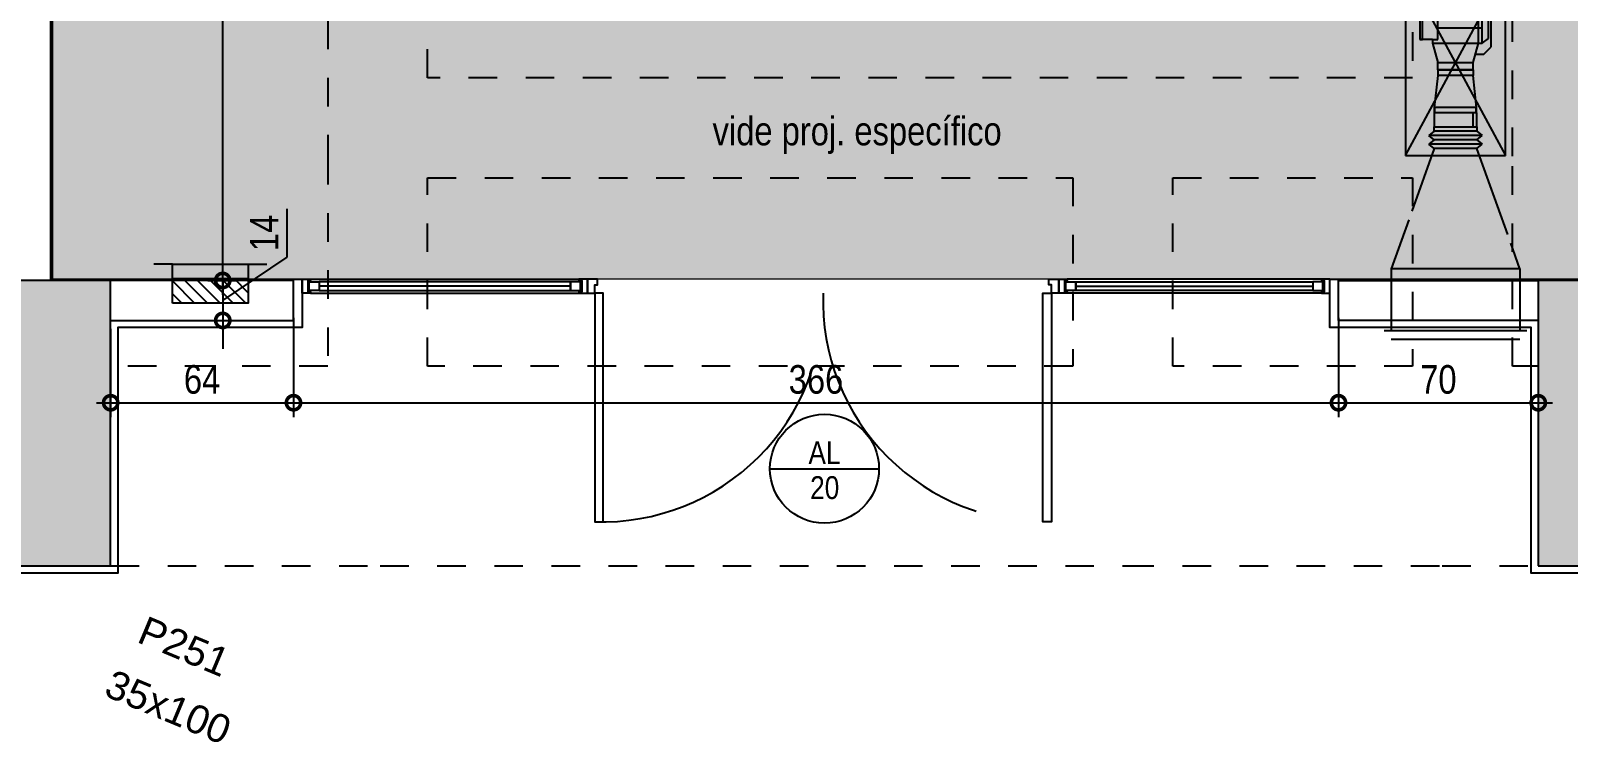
# Model space of a CAD drawing. Header units: metres. Extents: x -41 to 570, y -54 to 184.
# Drawn here: x -14.88 to -9.49, y -10.05 to -7.56 of the extents above; entities that cross this region are included whole.
import ezdxf
from ezdxf.enums import TextEntityAlignment as Align

# ---------------------------------------------------------------- set-up
doc = ezdxf.new("R2010")
doc.units = ezdxf.units.M
doc.linetypes.add('DASHEDX2', pattern=[1.5, 1, -0.5])
doc.linetypes.add('PUC$0$DASHEDX2', pattern=[1.5, 1, -0.5])
for name, color, linetype in [('1', 232, 'DASHEDX2'), ('12', 232, 'Continuous'), ('4', 2, 'Continuous'), ('9', 232, 'Continuous'), ('ARQ-DIM', 2, 'Continuous'), ('ARQ-PRJ', 7, 'DASHEDX2'), ('ARQ-SIM', 1, 'Continuous'), ('ARQ-TXT', 2, 'Continuous'), ('PUC$0$06-GGBSTELAP-TIPO-BLA$0$GG-TE0001', 1, 'Continuous'), ('PUC$0$06-GGBSTELAP-TIPO-BLA$0$GG-TE0003', 7, 'Continuous'), ('PUC$0$ARQ-ALV ACAB', 4, 'Continuous'), ('PUC$0$ARQ-ALV OSSO', 5, 'Continuous'), ('PUC$0$ARQ-CAX @ 1', 1, 'Continuous'), ('PUC$0$ARQ-PRJ', 7, 'PUC$0$DASHEDX2')]:
    doc.layers.add(name, color=color, linetype=linetype)
doc.layers.add('PUC$0$ARQ-FORRO', color=9, linetype='Continuous', lineweight=5)
doc.styles.add('Adesa', font='ARIALN.TTF')
doc.styles.get("Standard").update_dxf_attribs({"font": 'arial.ttf'})
doc.dimstyles.new('ADESA 1-0050', dxfattribs={"dimtxt": 0.1, "dimasz": 0.1, "dimexe": 0.05, "dimexo": 0.05, "dimgap": 0.03, "dimtad": 1, "dimdec": 1, "dimlfac": 100, "dimzin": 12, "dimtxsty": 'Adesa', "dimblk": 'DOTSMALL', "dimcen": 1, "dimdle": 0.05, "dimclrd": 1, "dimclre": 1, "dimclrt": 256, "dimazin": 3, "dimtm": 1e-09, "dimtfac": 1, "dimtdec": 1, "dimtmove": 1, "dimatfit": 0, "dimldrblk": 'DOTSMALL', "dimfxl": 0.8, "dimtvp": 2, "dimtolj": 1, "dimtzin": 0, "dimarcsym": 0})

# ---------------------------------------------------------------- blocks, each defined once
blk = doc.blocks.new('*U3374')
for points in [[(0, -0.1699999997352108), (0.02499999999906777, -0.1699999997354382), (0.02499999999906777, -0.1399999997352381), (0.03499999999928605, -0.1399999997352381), (0.03500000000031592, -0.1199999997354704), (-3.343730513223544e-13, -0.119999999735243), (0, -0.1699999997352108)], [(1.64999999999859, -0.169999999735154), (1.624999999999068, -0.1699999997354382), (1.624999999999068, -0.1399999997352381), (1.61499999999885, -0.1399999997352381), (1.614999999998856, -0.1200000004069048), (1.649999999999961, -0.1200000004066775), (1.64999999999859, -0.1699999997352108)], [(0.02499999999940883, -0.1699999997354382), (0.02499999999940876, -0.9699999997364899), (0.05499999999960884, -0.9699999997364899), (0.05499999999960892, -0.1699999997354382)], [(1.625000000001455, -0.1699999997354382), (1.625000000001455, -0.970176107785693), (1.595000000001255, -0.970176107785693), (1.595000000001255, -0.1699999997354382)]]:
    blk.add_lwpolyline(points, close=True)
at = {"layer": 'PUC$0$ARQ-PRJ'}
for centre, start, end in [((0.05045417578521499, -0.1957951123371053), 268.1177731609957, 1.90744690667856), ((1.599545824218378, -0.1957951123371053), 178.0925530933217, 271.8822268390108)]:
    blk.add_arc(centre, 0.7749752393757076, start, end, dxfattribs=at)
blk = doc.blocks.new('*U3376')
at = {"color": 0, "linetype": 'ByBlock', "ltscale": 0.5}
for points in [[(0.019999999999925, -0.0449999999999875), (0.0199999999998682, -0.0449999999999875), (0.0199999999998682, -0.04499999999998749), (0.0199999999998682, -0.04499999999998749), (0.0199999999998682, -0.04499999999998749), (0.01999999999981139, -0.04500000000000169), (0.0199999999998682, -0.04499999999998749), (0.0199999999998682, -0.0449999999999733), (0.019999999999925, -0.04499999999998749), (0.0299999999999159, -0.0449999999999732), (0.0299999999999727, -0.04999999999996868), (-5.68e-14, -0.04999999999996868), (0, 0), (0.0299999999999727, 0), (0.0299999999999727, -0.0049999999999955), (0.0199999999999818, -0.0049999999999955), (0.019999999999925, -0.0449999999999875)], [(0.930000000000075, -0.04499999999996938), (0.9300000000001318, -0.04499999999996938), (0.9300000000001318, -0.04499999999996937), (0.9300000000001318, -0.04499999999996937), (0.9300000000001318, -0.04499999999996937), (0.9300000000001885, -0.04499999999998357), (0.9300000000001318, -0.04499999999996937), (0.9300000000001318, -0.04499999999995517), (0.930000000000075, -0.04499999999996937), (0.9200000000000841, -0.04499999999995508), (0.9200000000000272, -0.04999999999995056), (0.9500000000000568, -0.04999999999995056), (0.95, 1.81278603239645e-14), (0.9200000000000272, 1.81278603239645e-14), (0.9200000000000272, -0.004999999999977372), (0.9300000000000181, -0.004999999999977372), (0.930000000000075, -0.04499999999996938)], [(0.0249999999999204, -0.0100000000000051), (0.0600000006625032, -0.0099999999940792), (0.0600000006625032, -0.0399999999940803), (0.0249999999999204, -0.0400000000000063)], [(0.9249999994450597, -0.009999999999958566), (0.8899999993374967, -0.009999999999958566), (0.8899999993374967, -0.03999999999995978), (0.9249999994450597, -0.03999999999995978)]]:
    blk.add_lwpolyline(points, close=True, dxfattribs=at)
at = {"color": 8, "linetype": 'ByBlock', "ltscale": 0.5}
for points in [[(0.9199999994450958, 4.65278603239645e-14), (0.0299999999999727, 0)], [(0.9199999994450958, -0.04999999999992216), (0.0299999999999727, -0.04999999999996868)]]:
    blk.add_lwpolyline(points, dxfattribs=at)
at = {"color": 7, "linetype": 'ByBlock', "ltscale": 0.5}
blk.add_lwpolyline([(0.8899999993374967, -0.009999999999958618), (0.8899999993374967, -0.03999999999995972), (0.0600000006625032, -0.03999999999408035), (0.0600000006625032, -0.00999999999407915)], close=True, dxfattribs=at)
blk.add_lwpolyline([(0.0600000006625032, -0.0249999999940798), (0.8899999993374967, -0.02500000000626407)], dxfattribs=at)
blk = doc.blocks.new('*U3375')
at = {"color": 0, "linetype": 'ByBlock', "ltscale": 0.5}
for points in [[(0.019999999999925, -0.0449999999999875), (0.0199999999998682, -0.0449999999999875), (0.0199999999998682, -0.04499999999998749), (0.0199999999998682, -0.04499999999998749), (0.0199999999998682, -0.04499999999998749), (0.01999999999981139, -0.04500000000000169), (0.0199999999998682, -0.04499999999998749), (0.0199999999998682, -0.0449999999999733), (0.019999999999925, -0.04499999999998749), (0.0299999999999159, -0.0449999999999732), (0.0299999999999727, -0.04999999999996868), (-5.68e-14, -0.04999999999996868), (0, 0), (0.0299999999999727, 0), (0.0299999999999727, -0.0049999999999955), (0.0199999999999818, -0.0049999999999955), (0.019999999999925, -0.0449999999999875)], [(0.980000000000075, -0.04499999999996842), (0.9800000000001319, -0.04499999999996842), (0.9800000000001319, -0.04499999999996841), (0.9800000000001319, -0.04499999999996841), (0.9800000000001319, -0.04499999999996841), (0.9800000000001885, -0.04499999999998261), (0.9800000000001319, -0.04499999999996841), (0.9800000000001319, -0.04499999999995422), (0.980000000000075, -0.04499999999996841), (0.9700000000000841, -0.04499999999995412), (0.9700000000000273, -0.0499999999999496), (1.000000000000057, -0.0499999999999496), (1, 1.908195823575211e-14), (0.9700000000000273, 1.908195823575211e-14), (0.9700000000000273, -0.004999999999976418), (0.9800000000000182, -0.004999999999976418), (0.980000000000075, -0.04499999999996842)], [(0.0249999999999204, -0.0100000000000051), (0.0600000006625032, -0.0099999999940792), (0.0600000006625032, -0.0399999999940803), (0.0249999999999204, -0.0400000000000063)], [(0.9749999994450598, -0.009999999999957612), (0.9399999993374968, -0.009999999999957612), (0.9399999993374968, -0.03999999999995882), (0.9749999994450598, -0.03999999999995882)]]:
    blk.add_lwpolyline(points, close=True, dxfattribs=at)
at = {"color": 8, "linetype": 'ByBlock', "ltscale": 0.5}
for points in [[(0.9699999994450959, 4.748195823575211e-14), (0.0299999999999727, 0)], [(0.9699999994450959, -0.0499999999999212), (0.0299999999999727, -0.04999999999996868)]]:
    blk.add_lwpolyline(points, dxfattribs=at)
at = {"color": 7, "linetype": 'ByBlock', "ltscale": 0.5}
blk.add_lwpolyline([(0.9399999993374968, -0.009999999999957664), (0.9399999993374968, -0.03999999999995876), (0.0600000006625032, -0.03999999999408035), (0.0600000006625032, -0.00999999999407915)], close=True, dxfattribs=at)
blk.add_lwpolyline([(0.0600000006625032, -0.0249999999940798), (0.9399999993374968, -0.02500000000626312)], dxfattribs=at)
blk = doc.blocks.new('PUC$0$forro area comum')
at = {"layer": 'PUC$0$ARQ-FORRO'}
h = blk.add_hatch(color=256, dxfattribs=at)
h.dxf.hatch_style = 1
h.paths.add_polyline_path([(14.80503309, 8.424864467617347), (14.80498870001204, 4.924857599366401), (14.59498870001204, 4.924857599366401), (14.59499062532338, 4.104880377552837), (9.604988605979344, 4.104880377552837), (9.604988700012042, 4.92485759936639), (9.24498870001204, 4.924857599366389), (9.244988605677431, 4.104873673530717), (5.554989677402705, 4.104864982844879), (5.554988688236054, 4.524911354766565), (5.397420028811953, 4.524911354766564), (5.397420028811953, 8.704856659007067), (5.55498870001204, 8.704857630183866), (5.554988700012067, 9.284928878258768), (9.24495438548821, 9.285076498902455), (9.245033186521763, 8.424864383156214)])
at = {"layer": 'PUC$0$ARQ-FORRO', "elevation": -4.31835632350037e-06}
blk.add_lwpolyline([(14.80503309, 8.424864467617347), (14.80498870001204, 4.924857599366401), (14.59498870001204, 4.924857599366401), (14.59499062532338, 4.104880377552837), (9.604988605979344, 4.104880377552837), (9.604988700012042, 4.92485759936639), (9.24498870001204, 4.924857599366389), (9.244988605677431, 4.104873673530717), (5.554989677402705, 4.104864982844879), (5.554988688236054, 4.524911354766565), (5.397420028811953, 4.524911354766564), (5.397420028811953, 8.704856659007067), (5.55498870001204, 8.704857630183866), (5.554988700012067, 9.284928878258768), (9.24495438548821, 9.285076498902455), (9.245033186521763, 8.424864383156214)], close=True, dxfattribs=at)
blk = doc.blocks.new('PUC$0$06-GGBSTELAP-TIPO-BLA$0$GG-CP-10-50')
at = {"layer": 'PUC$0$06-GGBSTELAP-TIPO-BLA$0$GG-TE0001'}
h = blk.add_hatch(dxfattribs=at)
h.set_pattern_fill('ANSI31', color=256, scale=0.01, angle=90, style=0)
h.set_pattern_definition([(135, (-15411.20236032417, 5775.561817851558), (-0.0224506403026729, -0.0224506403026729), [])])
h.paths.add_polyline_path([(0.1330330891914855, -0.0862416061201657), (0.1330330891914855, 0), (-0.1330330891914855, 0), (-0.1330330891914855, -0.0862416061201657)])
at = {"layer": 'PUC$0$06-GGBSTELAP-TIPO-BLA$0$GG-TE0003'}
for p, q in [((-0.1330330891914855, 0.0501525536892587), (-0.1976659358488177, 0.0501525536892587)), ((-0.1330330891914855, 0), (0.1330330891914855, 0)), ((0.1330330891933045, 0.0501525536892587), (0.1976659358506367, 0.0501525536892587))]:
    blk.add_line(p, q, dxfattribs=at)
blk.add_lwpolyline([(-0.1330330891914855, -0.0862416061201657), (-0.1330330891914855, 0.0501525536892587), (0.1330330891914855, 0.0501525536892587), (0.1330330891914855, -0.0862416061201657)], close=True, dxfattribs=at)
blk = doc.blocks.new('PUC$0$06-GGBSTELAP-TIPO-BLA$0$PONTOS AP3')
at = {"layer": 'PUC$0$06-GGBSTELAP-TIPO-BLA$0$GG-TE0003', "rotation": 180}
blk.add_blockref('PUC$0$06-GGBSTELAP-TIPO-BLA$0$GG-CP-10-50', (25.362419782437, 3.113029495276192, 1.6593585649e-06), dxfattribs=at)
blk = doc.blocks.new('PUC')
at = {"layer": 'PUC$0$ARQ-ALV ACAB', "elevation": -4.31835632350037e-06}
blk.add_lwpolyline([(5.54998870001204, 4.104864971066579), (9.24498870001204, 4.104873673530935), (9.24498870001204, 4.924857599366389), (9.604988700012042, 4.92485759936639), (9.604988700012042, 4.104874519276006), (14.59498870001204, 4.104886235825367), (14.59498870001204, 4.924857599366401), (14.80498870001204, 4.924857599366401), (14.80503309, 8.424864467617347), (13.92970413331522, 8.424865038893545), (13.92970413331522, 8.594862946588416), (14.57503308125087, 8.594865387834384), (14.57498870876117, 9.454857599366399), (16.08976689217173, 9.454857599366372), (16.08976689217173, 9.284857599366385), (14.9550231074735, 9.284857599366415), (14.95499870522973, 4.104887081562611)], dxfattribs=at)
at = {"layer": 'PUC$0$ARQ-ALV ACAB', "elevation": -4.318356323902826e-06}
blk.add_lwpolyline([(9.244954391393918, 9.284991990568995), (7.522390984581143, 9.284991990568967), (7.522390984581143, 9.454857599366358), (9.624988717509835, 9.454857599366385), (9.625033107497805, 8.594867909782078), (10.32970413317937, 8.594865463513969), (10.32970413317937, 8.424865038893602), (9.245033186521763, 8.424864383156214)], close=True, dxfattribs=at)
at = {"layer": 'PUC$0$ARQ-ALV OSSO'}
for points in [[(9.60003309, 8.56986799793724), (10.29970413317937, 8.569865481011744), (10.29970413317937, 8.429865038893603), (9.60003309, 8.4298646)], [(14.60003309, 8.569865481011744), (13.95970413331522, 8.569862964086191), (13.95970413331522, 8.429865038893546), (14.60970413331476, 8.4298646)], [(14.81003309, 8.4298646), (14.80998870001204, 4.919857599366387)]]:
    blk.add_lwpolyline(points, dxfattribs=at)
blk.add_blockref('PUC$0$06-GGBSTELAP-TIPO-BLA$0$PONTOS AP3', (-11.11156163588326, 5.309680875262048, 4.346157447900764e-06))
at = {"layer": 'PUC$0$ARQ-CAX @ 1', "rotation": 180}
for name, p in [('*U3374', (12.92970405783323, 8.304865039158367)), ('*U3376', (11.27970405783464, 8.424865038893609))]:
    blk.add_blockref(name, p, dxfattribs=at)
at = {"layer": 'PUC$0$ARQ-CAX @ 1', "xscale": -1, "rotation": 180}
blk.add_blockref('*U3375', (12.92970405782818, 8.424865038893609), dxfattribs=at)
at = {"layer": 'PUC$0$ARQ-FORRO'}
blk.add_blockref('PUC$0$forro area comum', (0, 0), dxfattribs=at)
blk = doc.blocks.new('TIPO COTA$0$Chamada_planta')
at = {"layer": 'ARQ-SIM'}
blk.add_line((-1.272612162904418, 0), (1.272612162904418, 0), dxfattribs=at)
blk.add_circle((0, 0), 1.272612162904418, dxfattribs=at)
at = {"layer": 'ARQ-SIM', "color": 2, "style": 'Adesa'}
for tag, p in [('NUMERO', (-3e-16, 0.2338932678049491)), ('C.D.', (-3e-16, -0.2718391078913104))]:
    blk.add_attdef(tag, text='', height=0.5, dxfattribs=at).set_placement(p, align=Align.MIDDLE_CENTER)
blk = doc.blocks.new('_DotSmall')
at = {"color": 0, "linetype": 'ByBlock', "const_width": 0.5}
blk.add_lwpolyline([(-0.0625, 0, 1), (0.0625, 0, 1)], format="xyb", close=True, dxfattribs=at)
blk = doc.blocks.new('*D1410')
at = {"layer": 'ARQ-DIM', "color": 1, "lineweight": -2, "transparency": 16777216}
for p, q in [((-13.95965974332726, -8.561244508967414), (-13.95965974332726, -8.90819951956442)), ((-14.59998870001204, -8.599858480378131), (-14.59998870001204, -8.90819951956442)), ((-14.64998870001205, -8.858199519564419), (-13.90965974332726, -8.858199519564419))]:
    blk.add_line(p, q, dxfattribs=at)
at = {"layer": 'Defpoints', "color": 0, "transparency": 16777216}
for p in [(-14.59998870001204, -8.54985848037813, -4.318356323902826e-06), (-13.95965974332726, -8.511244508967414, -4.31835632350037e-06), (-13.95965974332726, -8.858199519564419)]:
    blk.add_point(p, dxfattribs=at)
at = {"layer": 'ARQ-DIM', "color": 1, "lineweight": -2, "transparency": 16777216, "xscale": 0.1, "yscale": 0.1, "zscale": 0.1, "rotation": 180}
blk.add_blockref('_DotSmall', (-14.59998870001204, -8.858199519564419), dxfattribs=at)
at = {"layer": 'ARQ-DIM', "color": 1, "lineweight": -2, "transparency": 16777216, "xscale": 0.1, "yscale": 0.1, "zscale": 0.1}
blk.add_blockref('_DotSmall', (-13.95965974332726, -8.858199519564419), dxfattribs=at)
at = {"layer": 'ARQ-DIM', "transparency": 16777216, "insert": (-14.27982422166965, -8.77714222079225), "char_height": 0.1, "attachment_point": 5, "style": 'Adesa'}
blk.add_mtext('\\A1;64', dxfattribs=at)
blk = doc.blocks.new('*D1411')
at = {"layer": 'ARQ-DIM', "color": 1, "lineweight": -2, "transparency": 16777216}
for p, q in [((-13.95965974332726, -8.561244508967414), (-13.95965974332726, -8.90819951956442)), ((-10.29965974319141, -8.561247025892968), (-10.29965974319141, -8.90819951956442)), ((-14.00965974332726, -8.858199519564419), (-10.24965974319141, -8.858199519564419))]:
    blk.add_line(p, q, dxfattribs=at)
at = {"layer": 'Defpoints', "color": 0, "transparency": 16777216}
for p in [(-13.95965974332726, -8.511244508967414, -4.31835632350037e-06), (-10.29965974319141, -8.511247025892967, -4.31835632350037e-06), (-10.29965974319141, -8.858199519564419)]:
    blk.add_point(p, dxfattribs=at)
at = {"layer": 'ARQ-DIM', "color": 1, "lineweight": -2, "transparency": 16777216, "xscale": 0.1, "yscale": 0.1, "zscale": 0.1, "rotation": 180}
blk.add_blockref('_DotSmall', (-13.95965974332726, -8.858199519564419), dxfattribs=at)
at = {"layer": 'ARQ-DIM', "color": 1, "lineweight": -2, "transparency": 16777216, "xscale": 0.1, "yscale": 0.1, "zscale": 0.1}
blk.add_blockref('_DotSmall', (-10.29965974319141, -8.858199519564419), dxfattribs=at)
at = {"layer": 'ARQ-DIM', "transparency": 16777216, "insert": (-12.12965974325934, -8.77714222079225), "char_height": 0.1, "attachment_point": 5, "style": 'Adesa'}
blk.add_mtext('\\A1;366', dxfattribs=at)
blk = doc.blocks.new('*D1412')
at = {"layer": 'ARQ-DIM', "color": 1, "lineweight": -2, "transparency": 16777216}
for p, q in [((-10.29965974319141, -8.561247025892968), (-10.29965974319141, -8.90819951956442)), ((-9.599988700012043, -8.599860997303628), (-9.599988700012043, -8.90819951956442)), ((-10.34965974319141, -8.858199519564419), (-9.549988700012042, -8.858199519564419))]:
    blk.add_line(p, q, dxfattribs=at)
at = {"layer": 'Defpoints', "color": 0, "transparency": 16777216}
for p in [(-10.29965974319141, -8.511247025892967, -4.31835632350037e-06), (-9.599988700012043, -8.549860997303627, -4.318356323902826e-06), (-9.599988700012043, -8.858199519564419)]:
    blk.add_point(p, dxfattribs=at)
at = {"layer": 'ARQ-DIM', "color": 1, "lineweight": -2, "transparency": 16777216, "xscale": 0.1, "yscale": 0.1, "zscale": 0.1, "rotation": 180}
blk.add_blockref('_DotSmall', (-10.29965974319141, -8.858199519564419), dxfattribs=at)
at = {"layer": 'ARQ-DIM', "color": 1, "lineweight": -2, "transparency": 16777216, "xscale": 0.1, "yscale": 0.1, "zscale": 0.1}
blk.add_blockref('_DotSmall', (-9.599988700012043, -8.858199519564419), dxfattribs=at)
at = {"layer": 'ARQ-DIM', "transparency": 16777216, "insert": (-9.949824221601727, -8.77714222079225), "char_height": 0.1, "attachment_point": 5, "style": 'Adesa'}
blk.add_mtext('\\A1;70', dxfattribs=at)
blk = doc.blocks.new('*D1669')
at = {"layer": 'ARQ-DIM', "color": 1, "lineweight": -2, "transparency": 16777216}
for p, q in [((-14.20741808237122, -8.479864802645407), (-14.20741808237122, -4.049885895176893)), ((-14.40962943751426, -4.099885895176893), (-14.15741808237122, -4.099885895176893)), ((-14.25958690866538, -8.429864802645406), (-14.15741808237122, -8.429864802645406))]:
    blk.add_line(p, q, dxfattribs=at)
at = {"layer": 'Defpoints', "color": 0, "transparency": 16777216}
for p in [(-14.45962943751426, -4.099885895176893, -4.318356323902826e-06), (-14.20741808237122, -4.099885895176893), (-14.30958690866538, -8.429864802645406, -4.318356323902826e-06)]:
    blk.add_point(p, dxfattribs=at)
at = {"layer": 'ARQ-DIM', "color": 1, "lineweight": -2, "transparency": 16777216, "xscale": 0.1, "yscale": 0.1, "zscale": 0.1}
for p, rotation in [((-14.20741808237122, -4.099885895176893), 90), ((-14.20741808237122, -8.429864802645406), 270)]:
    blk.add_blockref('_DotSmall', p, dxfattribs=dict(at, rotation=rotation))
at = {"layer": 'ARQ-DIM', "transparency": 16777216, "insert": (-14.28847538114339, -6.264875348911144), "char_height": 0.1, "attachment_point": 5, "rotation": 90, "style": 'Adesa'}
blk.add_mtext('\\A1;433', dxfattribs=at)
blk = doc.blocks.new('*D1670')
at = {"layer": 'ARQ-DIM', "color": 1, "lineweight": -2, "transparency": 16777216}
for p, q in [((-13.98200882085605, -8.348080073382722), (-13.98200882085605, -8.178598490845205)), ((-14.20741809780015, -8.42986480244057), (-14.20741809780015, -8.32986480244057)), ((-14.20741809780015, -8.499864570900973), (-13.98200882085605, -8.348080073382722)), ((-14.2595869376303, -8.42986480244057), (-14.15741809780015, -8.42986480244057)), ((-14.20741809780015, -8.42986480244057), (-14.20741809780015, -8.569864339361377)), ((-14.20741809780015, -8.42986480244057), (-14.20741809780015, -8.569864339361377)), ((-14.25958675993206, -8.569864339361377), (-14.15741809780015, -8.569864339361377)), ((-14.20741809780015, -8.569864339361377), (-14.20741809780015, -8.669864339361377))]:
    blk.add_line(p, q, dxfattribs=at)
at = {"layer": 'Defpoints', "color": 0, "transparency": 16777216}
for p in [(-14.3095869376303, -8.42986480244057, -4.318356323902826e-06), (-14.30958675993206, -8.569864339361377, -4.318356323902826e-06), (-14.20741809780015, -8.569864339361377)]:
    blk.add_point(p, dxfattribs=at)
at = {"layer": 'ARQ-DIM', "color": 1, "lineweight": -2, "transparency": 16777216, "xscale": 0.1, "yscale": 0.1, "zscale": 0.1}
for p, rotation in [((-14.20741809780015, -8.42986480244057), 270), ((-14.20741809780015, -8.569864339361377), 90)]:
    blk.add_blockref('_DotSmall', p, dxfattribs=dict(at, rotation=rotation))
at = {"layer": 'ARQ-DIM', "transparency": 16777216, "insert": (-14.06221345932808, -8.263339282113959), "char_height": 0.1, "attachment_point": 5, "rotation": 90, "style": 'Adesa'}
blk.add_mtext('\\A1;14', dxfattribs=at)
blk = doc.blocks.new('A3')
at = {"layer": 'ARQ-PRJ'}
for p, q in [((553.3833469712813, -373.8894647647654), (553.5333469712809, -373.8894647647654)), ((553.5333469712809, -373.9044647647648), (553.3833469712813, -373.9044647647648)), ((553.3833469712813, -373.9044647647648), (553.3833469712813, -373.9544647647659)), ((553.3833469712813, -373.9044647647648), (553.3833469712813, -373.9544647647659)), ((553.3983469712807, -373.9544647647659), (553.3983469712807, -373.9044647647648)), ((553.5333469712809, -373.9544647647659), (553.5333469712809, -373.9044647647648)), ((553.3833469712813, -373.9544647647659), (553.5333469712809, -373.9544647647659)), ((553.3833469712813, -373.9544647647659), (553.3858469712809, -373.9544647647659)), ((553.3833469712813, -373.9544647647659), (553.3983469712807, -373.9544647647659)), ((553.3848469712807, -373.9544647647659), (553.3838469712814, -373.9544647647659)), ((553.3848469712807, -373.9544647647659), (553.3848469712807, -373.972464764765)), ((553.3848469712807, -373.9544647647659), (553.5318469712806, -373.9544647647659)), ((553.3848469712807, -373.972464764765), (553.3968469712804, -374.0844647647651)), ((553.3858469712809, -373.9544647647659), (553.3858469712809, -373.9744647647655)), ((553.5308469712804, -373.9744647647655), (553.3858469712809, -373.9744647647655)), ((553.5318469712806, -373.972464764765), (553.5198469712809, -374.0844647647651)), ((553.5333469712809, -373.9544647647659), (553.5308469712804, -373.9544647647659)), ((553.5308469712804, -373.9544647647659), (553.5308469712804, -373.9744647647655)), ((553.5318469712806, -373.9544647647659), (553.5318469712806, -373.972464764765)), ((553.3968469712804, -374.1044647647656), (553.3968469712804, -374.0844647647651)), ((553.3968469712804, -374.0844647647651), (553.5198469712809, -374.0844647647651)), ((553.4093469712811, -374.0844647647651), (553.5073469712811, -374.0844647647651)), ((553.5198469712809, -374.0844647647651), (553.5198469712809, -374.1044647647656)), ((553.3968469712804, -374.1301147647652), (553.3776094712807, -374.1980872647642)), ((553.5199669712806, -374.1044647647656), (553.3968469712804, -374.1044647647656)), ((553.3968469712804, -374.1044647647656), (553.3968469712804, -374.1301147647652)), ((553.3968469712804, -374.1044647647656), (553.5198469712809, -374.1044647647656)), ((553.5199669712806, -374.1301147647652), (553.3968469712804, -374.1301147647652)), ((553.4583469712811, -374.1044647647656), (553.4093469712811, -374.1044647647656)), ((553.4583469712811, -374.1044647647656), (553.5073469712811, -374.1044647647656)), ((553.5199669712806, -374.1044647647656), (553.5199669712806, -374.1301147647652)), ((553.5392044712812, -374.1980872647642), (553.5199669712806, -374.1301147647652)), ((553.3598652931983, -374.1596122647649), (553.3334069712805, -374.1852622647644)), ((553.3334069712805, -374.1852622647644), (553.3334069712805, -374.3186672647649)), ((553.3884986222242, -374.1596122647649), (553.3598652931983, -374.1596122647649)), ((553.3647844712809, -374.1980872647642), (553.3429819712806, -374.2141185147653)), ((553.3429819712806, -374.2141185147653), (553.3429819712806, -374.289811014765)), ((553.3776094712807, -374.1980872647642), (553.3647844712809, -374.1980872647642)), ((553.3647844712809, -374.1980872647642), (553.3647844712809, -374.3058422647651)), ((553.5392044712812, -374.1980872647642), (553.3776094712807, -374.1980872647642)), ((553.3776094712807, -374.1980872647642), (553.3776094712807, -374.3058422647651)), ((553.5392044712812, -374.2109122647649), (553.5199669712806, -374.2109122647649)), ((553.5199669712806, -374.2109122647649), (553.5199669712806, -374.2930172647654)), ((553.5392044712812, -374.2109122647649), (553.5392044712812, -374.1980872647642)), ((553.5392044712812, -374.2109122647649), (553.5802444712813, -374.2109122647649)), ((553.5834069712805, -374.2109122647649), (553.5738319712805, -374.2109122647649)), ((553.5738319712805, -374.2109122647649), (553.5738319712805, -374.2930172647654)), ((553.5834069712805, -374.2930172647654), (553.5834069712805, -374.2109122647649)), ((553.3647844712809, -374.3058422647651), (553.3429819712806, -374.289811014765)), ((553.5199669712806, -374.2519647647647), (553.3647844712809, -374.2519647647647)), ((553.5834069712805, -374.2930172647654), (553.5199669712806, -374.2930172647654)), ((553.5392044712812, -374.3058422647661), (553.5392044712812, -374.2930172647654)), ((553.3598652931983, -374.3443172647645), (553.3334069712805, -374.3186672647649)), ((553.3884986222242, -374.3443172647645), (553.3598652931983, -374.3443172647645)), ((553.3776094712807, -374.3058422647651), (553.3647844712809, -374.3058422647651)), ((553.5392044712812, -374.3058422647651), (553.3776094712807, -374.3058422647651)), ((553.3776094712807, -374.3058422647651), (553.3968469712804, -374.3738147647642)), ((553.5199669712806, -374.3738147647642), (553.5392044712812, -374.3058422647651)), ((553.3968469712804, -374.3994647647656), (553.3968469712804, -374.3738147647642)), ((553.3968469712804, -374.3738147647642), (553.5199669712806, -374.3738147647642)), ((553.3968469712804, -374.3994647647656), (553.5199669712806, -374.3994647647656)), ((553.5199669712806, -374.3994647647656), (553.5199669712806, -374.3738147647642))]:
    blk.add_line(p, q, dxfattribs=at)
blk = doc.blocks.new('A4')
at = {"layer": 'ARQ-PRJ', "ltscale": 0.8}
blk.add_lwpolyline([(555.7799728065736, -374.756814788742), (555.7799728065736, -374.106814788742), (555.4299728065737, -374.106814788742), (555.4299728065737, -374.756814788742)], close=True, dxfattribs=at)
for points in [[(555.7799728065736, -374.756814788742), (555.4299728065737, -374.106814788742)], [(555.7799728065736, -374.106814788742), (555.4299728065737, -374.756814788742)]]:
    blk.add_lwpolyline(points, dxfattribs=at)
blk = doc.blocks.new('M7')
at = {"layer": 'ARQ-PRJ'}
for p, q in [((-365.8161496072834, -389.7587505684508), (-365.8161496072491, -389.3087505684501)), ((-365.8161496072491, -389.3087505684501), (-365.5982632960748, -389.3087505684672)), ((-365.5982632961104, -389.7837505684675), (-365.5982632960729, -389.2837505684673)), ((-365.5682632960807, -389.7587505684697), (-365.5682632960446, -389.3087505684696)), ((-365.8161496072834, -389.7587505684508), (-365.5982632961085, -389.7587505684673))]:
    blk.add_line(p, q, dxfattribs=at)
blk = doc.blocks.new('A$C4365bc12')
at = {"layer": 'ARQ-PRJ'}
for p, q in [((-0.7145875534133665, 0.5227228404796733), (-0.7329905199767381, 0.5077228404793459)), ((-0.5461845868539967, 0.5077228404793459), (-0.7329905199767381, 0.5077228404793459)), ((-0.7145875534133665, 0.4927228404785637), (-0.7329905199767381, 0.5077228404793459)), ((-0.7145875534133665, 0.4927228404794732), (-0.7329905199767381, 0.4777228404791458)), ((-0.5645875534155493, 0.4927228404790185), (-0.7145875534151855, 0.4927228404790185)), ((-0.5795875534149673, 0.5377228404786365), (-0.5645875534155493, 0.5377228404786365)), ((-0.5645875534155493, 0.5227228404796733), (-0.5461845868539967, 0.5077228404793459)), ((-0.5645875534155493, 0.4927228404785637), (-0.5461845868539967, 0.5077228404793459)), ((-0.5645875534155493, 0.4927228404794732), (-0.5461845868539967, 0.4777228404791458)), ((-0.7145875534133665, 0.4627228404783637), (-0.7927327485576825, 0.2432285353665975)), ((-0.7145875534133665, 0.4627228404783637), (-0.7329905199767381, 0.4777228404791458)), ((-0.5461845868539967, 0.4777228404791458), (-0.7329905199767381, 0.4777228404791458)), ((-0.5645875534155493, 0.4627228404788184), (-0.7145875534151855, 0.4627228404788184)), ((-0.5645875534155493, 0.4627228404783637), (-0.5461845868539967, 0.4777228404791458)), ((-0.4570106678020238, 0.1605607726874041), (-0.5645875534155493, 0.4627228404783637)), ((-0.8038717938870832, 0.2119411732969638), (-0.8645875534166407, 0.0414026850035043)), ((-0.4145875534159131, 0.0414026850380651), (-0.4463299539966101, 0.1305607726876588))]:
    blk.add_line(p, q, dxfattribs=at)
at = {"layer": 'ARQ-PRJ', "ltscale": 0.1}
for p, q in [((-0.7145875534151855, 0.5227228404792186), (-0.7145875534151855, 0.5377228404786365)), ((-0.5645875534155493, 0.5377228404786365), (-0.5645875534155493, 0.5227228404792186))]:
    blk.add_line(p, q, dxfattribs=at)
at = {"layer": 'ARQ-PRJ', "rotation": 180}
for name, p in [('A4', (554.9653852531592, -373.6691209267133)), ('A3', (552.8187594178671, -373.3667419242861))]:
    blk.add_blockref(name, p, dxfattribs=at)
at = {"layer": 'ARQ-PRJ', "xscale": -1, "rotation": 90}
blk.add_blockref('M7', (-390.1733381218673, -365.7747469222454), dxfattribs=at)
blk = doc.blocks.new('est-lo-08-6sa-r00')
at = {"layer": '4'}
h = blk.add_hatch(color=8, dxfattribs=at)
h.dxf.hatch_style = 1
h.paths.add_polyline_path([(72.45359600000049, -775.948262999999), (89.9877070000004, -768.6301379999992), (31.82787399999984, -629.2800969999994), (14.29376300000001, -636.5982219999993)], flags=17)
h.paths.add_polyline_path([(-113.9049340000005, -1069.376460999999), (37.44213000000002, -1006.209490999998), (30.12385199999994, -988.6750119999992), (-103.6891010000002, -1044.523857999999), (-278.9303289999998, -624.6486359999992), (-286.2484539999996, -607.1145249999993), (-286.2484749999996, -607.1145339999996), (-307.0557899999995, -557.2605349999997), (-324.5898800000006, -564.5786499999994)])
h.paths.add_polyline_path([(-3206.956630999998, -1758.910156999999), (-3258.953831999998, -1634.325684), (-3291.253509999999, -1647.806439999999), (-3239.256308999999, -1772.390912999999)])
h.paths.add_polyline_path([(-2993.189753999998, -2271.092217999998), (-3020.151167, -2206.492820999998), (-3034.916840999999, -2212.655495999998), (-3140.452497999998, -1959.793706999999), (-3125.686931, -1953.631075999999), (-3148.796797999999, -1898.260197999999), (-3181.096476999999, -1911.740953999999), (-3025.489431999998, -2284.572973999999)])
h.paths.add_polyline_path([(-2947.092820999999, -1013.293024), (-2914.793142, -999.8122680000004), (-2953.309588, -907.527473), (-2985.609266, -921.0082290000005)])
h.paths.add_polyline_path([(-2727.356492000001, -1539.777800999999), (-2695.056814, -1526.297044999999), (-2733.573258999998, -1434.012249999999), (-2765.872937999999, -1447.493005999999)])
h.paths.add_polyline_path([(2122.48851, 465.4148090000003), (2070.491308999999, 589.9992829999999), (2038.191631, 576.5185270000004), (2090.188831999999, 451.9340530000002)])
h.paths.add_polyline_path([(2012.331383999999, 729.3495480000001), (1857.495358999999, 1100.334220999999), (1825.19568, 1086.853464999999), (1852.1572, 1022.254111), (1866.922767, 1028.416743), (1971.687404999999, 777.4023), (1956.921837999999, 771.2396689999997), (1980.031704999999, 715.8687919999996)])
h.paths.add_polyline_path([(2336.253806, -46.76345599999922), (2180.644029, 326.0751100000004), (2148.34435, 312.5943540000004), (2171.454217999999, 257.2234770000007), (2186.219784999999, 263.3861090000001), (2291.758174999999, 10.51777200000049), (2276.992607999999, 4.355141000000913), (2303.954127999999, -60.24421199999915)])
h.paths.add_polyline_path([(-385.5172349999993, -426.3873289999996), (-595.433067999999, 76.56770299999988), (-627.7327459999995, 63.08694799999952), (-600.7712259999996, -1.512405999999999), (-586.0056589999992, 4.650225999999691), (-426.1612139999996, -378.3345759999996), (-440.9267810000002, -384.4972079999997), (-417.8169139999999, -439.8680849999996)])
h.paths.add_polyline_path([(-83.24965799999964, 290.3351419999996), (-592.6617279999998, 77.7243639999995), (-382.7471940000005, -425.2275579999996), (-365.2130830000006, -417.9094339999997), (-567.8094919999992, 67.50837699999983), (-108.2312119999995, 259.3202749999996), (-7.318124999999773, 17.53411100000015), (-242.6443529999995, -80.68282400000008), (-140.96112, -324.3142569999997), (-70.36325099999982, -294.8491759999998), (-77.68137600000048, -277.3150649999997), (-130.7451330000004, -299.4620209999997), (-217.7921169999998, -90.89881099999997), (0, 0), (87.04691000000038, -208.5630329999998), (33.98315200000015, -230.7099889999997), (41.30127699999991, -248.2440999999996), (126.664713, -212.6163879999996), (103.5548460000003, -157.2455109999998), (88.78927800000055, -163.4081419999998), (-71.05370500000018, 219.5731569999998), (-56.28813799999982, 225.7357879999997)])
h.paths.add_polyline_path([(395.5056669999994, -856.7658279999989), (368.5441479999995, -792.1664749999987), (353.7785799999997, -798.329105999999), (193.1650519999996, -413.5015989999993), (207.9306199999999, -407.3389679999995), (184.8207519999999, -351.9680909999994), (-61.57965100000013, -454.8069989999995), (-28.45266399999963, -534.1692129999994), (-10.91852799999941, -526.8510599999992), (-36.72741499999947, -465.0229859999995), (159.8391989999999, -382.9829579999996), (355.8878640000003, -852.7124729999991), (159.32125, -934.7525009999987), (132.7484019999998, -871.0736249999991), (115.2142970000001, -878.391764999999), (141.787139, -942.0706259999986), (123.3301799999996, -949.7739149999989), (130.6483049999998, -967.3080259999988)])
h.paths.add_polyline_path([(-2506.849069, -2068.110103999999), (-2474.549390999999, -2054.629347999999), (-2513.065836, -1962.344552999999), (-2545.365514999999, -1975.825308999998)])
h.paths.add_polyline_path([(-2448.754924, -805.304224), (-2411.841008, -789.8976419999999), (-2450.357452999999, -697.6128460000004), (-2487.271369999998, -713.0194279999998)])
h.paths.add_polyline_path([(-2277.356152000001, -1215.972988999999), (-2240.442234999999, -1200.566406999999), (-2278.958680999999, -1108.281610999999), (-2315.872596999998, -1123.688192999999)])
h.paths.add_polyline_path([(-2180.680405, -1447.606533999999), (-2143.766489, -1432.199950999999), (-2182.282934, -1339.915155999999), (-2219.196851, -1355.321738)])
h.paths.add_polyline_path([(-2008.511896999999, -1860.119569999998), (-1971.59798, -1844.712986999999), (-2010.114424999999, -1752.428191999998), (-2047.028341999999, -1767.834773999999)])
h.paths.add_polyline_path([(-1950.417031, -597.315415), (-1918.117352999999, -583.8346590000001), (-1956.633798, -491.5498640000002), (-1988.933476999999, -505.0306199999999)])
h.paths.add_polyline_path([(-1779.018259, -1007.984179999999), (-1746.71858, -994.5034239999998), (-1785.235026, -902.218629), (-1817.534703999999, -915.6993849999996)])
h.paths.add_polyline_path([(-1682.342512999999, -1239.617724999999), (-1650.042834, -1226.136968999999), (-1688.559278999999, -1133.852173999999), (-1720.858957999999, -1147.332929999999)])
h.paths.add_polyline_path([(-1510.174004, -1652.130760999999), (-1477.874324999999, -1638.650004999999), (-1516.390770999999, -1546.365209999999), (-1548.690448999999, -1559.845965999998)])
h.paths.add_polyline_path([(-1456.693376999999, -391.2524330000001), (-1424.393697999999, -377.7716770000002), (-1462.910144, -285.4868820000001), (-1495.209821999999, -298.9676380000003)])
h.paths.add_polyline_path([(-1285.294603999999, -801.9211979999995), (-1252.994926, -788.4404419999995), (-1291.511371, -696.1556469999997), (-1323.811048999999, -709.6364029999997)])
h.paths.add_polyline_path([(-1188.618857999999, -1033.554742999999), (-1156.319178999999, -1020.073986999999), (-1194.835624999999, -927.7891919999992), (-1227.135303, -941.2699479999992)])
h.paths.add_polyline_path([(-1016.450349, -1446.067778999999), (-984.1506699999999, -1432.587022999999), (-1022.667116, -1340.302227999999), (-1054.966794, -1353.782983999999)])
h.paths.add_polyline_path([(-962.9697219999993, -185.189451), (-930.6700429999992, -171.7086949999999), (-969.1864889999995, -79.42390000000034), (-1001.486167, -92.90465600000022)])
h.paths.add_polyline_path([(-791.5709489999999, -595.8582159999995), (-759.2712709999993, -582.3774599999996), (-797.7877159999997, -490.0926649999998), (-830.087394, -503.5734209999997)])
h.paths.add_polyline_path([(-694.8952030000003, -827.4917609999992), (-662.5955239999994, -814.0110049999994), (-701.1119699999999, -721.7262099999994), (-733.4116480000001, -735.2069659999993)])
h.paths.add_polyline_path([(-522.7266940000001, -1240.004796999998), (-490.4270159999996, -1226.524040999999), (-528.943461, -1134.239245999999), (-561.2431389999995, -1147.720001999999)])
h.paths.add_polyline_path([(1351.53574, 780.8041629999996), (1383.835419, 794.2849189999998), (1345.318973, 886.5697139999991), (1313.019295, 873.0889579999994)])
h.paths.add_polyline_path([(353.014255, 364.0562249999997), (385.3139340000003, 377.5369809999997), (346.7974880000002, 469.8217759999997), (314.4978100000009, 456.3410209999996)])
h.paths.add_polyline_path([(848.5836060000001, 570.8895359999998), (885.4975220000001, 586.2961189999997), (846.9810769999999, 678.5809139999992), (810.0671610000003, 663.1743319999998)])
h.paths.add_polyline_path([(524.4120129999999, -46.61010899999968), (556.7116919999996, -33.12935299999981), (518.195247, 59.15544200000008), (485.8955680000002, 45.67468600000018)])
h.paths.add_polyline_path([(1019.981364, 160.2232020000003), (1056.895281, 175.6297840000001), (1018.378835, 267.9145800000003), (981.464919, 252.5079970000002)])
h.paths.add_polyline_path([(621.0882969999998, -278.2449419999995), (653.3879760000001, -264.7641859999995), (614.87153, -172.4793909999996), (582.5718519999997, -185.9601469999995)])
h.paths.add_polyline_path([(1116.657648, -71.41163099999949), (1153.571565, -56.00504899999964), (1115.055119, 36.27974600000056), (1078.141202999999, 20.87316400000049)])
h.paths.add_polyline_path([(1571.272069, 254.3193860000004), (1603.571747, 267.8001420000003), (1565.055302, 360.0849370000004), (1532.755624, 346.6041810000002)])
h.paths.add_polyline_path([(793.2568059999996, -690.757978999999), (825.5564849999996, -677.2772229999991), (787.0400389999993, -584.992427999999), (754.7403609999999, -598.473182999999)])
h.paths.add_polyline_path([(1288.825975999999, -483.9242339999991), (1325.739893, -468.5176519999992), (1287.223447, -376.2328559999991), (1250.309531, -391.6394389999991)])
h.paths.add_polyline_path([(1791.777927, -274.0091669999991), (1824.077604999999, -260.5284109999993), (1785.561159999999, -168.2436159999995), (1753.261481, -181.724370999999)])
h.paths.add_polyline_path([(-3349.413448999998, -1508.456442999999), (-3317.113664, -1494.975642999999), (-3340.223530999999, -1439.604766), (-3354.989096999999, -1445.767395999999), (-3459.753819999998, -1194.75275), (-3444.988254, -1188.590119), (-3471.949773999999, -1123.990766), (-3504.249558999999, -1137.471566)])
h.paths.add_polyline_path([(-359.6583730000003, -579.2150129999995), (-336.5486029999993, -634.5859029999993), (-321.7824039999996, -628.4230349999996), (-161.1694570000002, -1013.250897999999), (-175.9346760000003, -1019.413356999999), (-148.9732669999995, -1084.012691999999), (-116.6746340000003, -1070.532431999999), (-327.3587819999994, -565.7342929999993), (-359.6584599999998, -579.2150489999992)])
at = {"layer": '1'}
for p, q in [((-586.326908, -1110.969722), (-710.8982069999993, -812.4988299999999)), ((-743.1978859999998, -825.9795859999999), (-629.1891669999995, -1099.142722)), ((-629.1891669999995, -1099.142722), (-722.0479349999993, -1137.898723)), ((-557.9879300000002, -1178.869487), (-586.326908, -1110.969722)), ((-693.227723, -1163.79625), (-615.7084109999998, -1131.442399999999)), ((-615.7084109999998, -1131.442399999999), (-590.2876089999995, -1192.350243)), ((-549.6882020000003, -1175.405471), (-557.9879300000002, -1178.869487)), ((-590.2876089999995, -1192.350243), (-667.8069189999994, -1224.704091999999))]:
    blk.add_line(p, q, dxfattribs=at)
for points in [[(-722.0479349999993, -1137.898723), (-947.5706849999992, -1232.024030999999)], [(-667.8068829999996, -1224.704182), (-693.227723, -1163.79625)], [(-934.0899300000001, -1264.323709), (-725.527401, -1177.277006)], [(-725.5274259999989, -1177.276948), (-700.1065499999991, -1238.184966)], [(-947.5706849999992, -1232.024030999999), (-965.5117019999993, -1189.037616)], [(-995.2782569999995, -1208.587723), (-969.307783999999, -1270.812543)], [(-700.106119999999, -1238.185991), (-908.6686479999996, -1325.232694)], [(-553.749092999999, -1252.951962), (-522.7268709999997, -1240.004372)], [(-656.1850439999992, -1295.705144), (-553.749092999999, -1252.951962)], [(-908.6690019999995, -1325.231851), (-934.089878, -1264.323832999999)], [(-969.307783999999, -1270.812543), (-940.9686700000002, -1338.712636)], [(-897.0472899999995, -1396.23262), (-656.1850439999992, -1295.705144)], [(-940.9683279999998, -1338.71345), (-1011.111702, -1367.98884)], [(-984.150848, -1432.586598), (-897.0472899999995, -1396.23262)]]:
    blk.add_lwpolyline(points, dxfattribs=at)
at = {"layer": '4', "linetype": 'Continuous'}
for points in [[(-522.726694, -1240.004797), (-490.4270159999995, -1226.524041), (-528.9434609999996, -1134.239246), (-561.2431389999992, -1147.720002), (-522.726694, -1240.004797)], [(-1016.450349, -1446.067779), (-984.1506699999993, -1432.587023), (-1022.667115999999, -1340.302228), (-1054.966793999999, -1353.782983999999), (-1016.450349, -1446.067779)]]:
    blk.add_lwpolyline(points, dxfattribs=at)
at = {"layer": '12', "linetype": 'Continuous'}
blk.add_text('35x100', height=9.975000000000001, dxfattribs=at).set_placement((-969.3437599999995, -1475.418747999999))
at = {"layer": '9', "linetype": 'Continuous'}
blk.add_text('P251', height=10, dxfattribs=at).set_placement((-965.853249999999, -1453.684381))

msp = doc.modelspace()

# ---------------------------------------------------------------- block references
at = {"rotation": 180}
msp.add_blockref('PUC', (0, 0), dxfattribs=at)
at = {"linetype": 'Continuous', "xscale": 0.01, "yscale": 0.01, "zscale": 0.01, "rotation": 337.346050855639}
msp.add_blockref('est-lo-08-6sa-r00', (0, 0), dxfattribs=at)
at = {"layer": 'ARQ-DIM'}
msp.add_blockref('A$C4365bc12', (-9.250030288496998, -8.43000147520858), dxfattribs=at)
at = {"layer": 'ARQ-SIM'}
ref = msp.add_blockref('TIPO COTA$0$Chamada_planta', (-12.09988924591585, -9.089401519619798), dxfattribs=dict(at, xscale=0.15, yscale=0.15, zscale=0.15))
ref.add_attrib('NUMERO', 'AL', dxfattribs={"color": 2, "height": 0.08, "style": 'Adesa'}).set_placement((-12.09988924591585, -9.03308658041334), align=Align.MIDDLE_CENTER)
ref.add_attrib('C.D.', '20', dxfattribs={"color": 2, "height": 0.08, "style": 'Adesa'}).set_placement((-12.09907069202734, -9.155496516458413), align=Align.MIDDLE_CENTER)

# ---------------------------------------------------------------- texts
at = {"layer": 'ARQ-TXT', "style": 'Adesa'}
msp.add_text('vide proj. específico', height=0.1, dxfattribs=at).set_placement((-11.98568037689875, -7.917958189830459, -4.318356323502826e-06), align=Align.MIDDLE)

# ---------------------------------------------------------------- dimensions: what is measured, and where the dimension line sits
at = {"layer": 'ARQ-DIM'}
dim = msp.add_linear_dim(base=(-14.20741808237122, -4.099885895176893, 4.318356323902826e-06), p1=(-14.30958690866538, -8.429864802645403), p2=(-14.45962943751426, -4.099885895176891), angle=89.99999999999999, dimstyle='ADESA 1-0050', dxfattribs=at)
dim.commit()
dim.dimension.update_dxf_attribs({"geometry": '*D1669', "text_midpoint": (-14.28847538114339, -6.264875348911144, 4.318356323902826e-06)})
dim = msp.add_linear_dim(base=(-14.20741809780015, -8.569864339361377, 4.318356323902826e-06), p1=(-14.30958693763029, -8.429864802440566), p2=(-14.30958675993206, -8.569864339361374), angle=89.99999999999999, dimstyle='ADESA 1-0050', dxfattribs=at)
dim.commit()
dim.dimension.update_dxf_attribs({"geometry": '*D1670', "text_midpoint": (-13.98200882085604, -8.318080073382717, 4.318356323902826e-06), "dimtype": 160})
for base, p1, p2, picture, middle in [((-13.95965974332726, -8.858199519564419), (-14.59998870001204, -8.54985848037813, -4.318356323902826e-06), (-13.95965974332726, -8.511244508967414, -4.31835632350037e-06), '*D1410', (-14.27982422166965, -8.77714222079225)), ((-10.29965974319141, -8.858199519564419), (-13.95965974332726, -8.511244508967414, -4.31835632350037e-06), (-10.29965974319141, -8.511247025892967, -4.31835632350037e-06), '*D1411', (-12.12965974325934, -8.77714222079225))]:
    dim = msp.add_linear_dim(base=base, p1=p1, p2=p2, dimstyle='ADESA 1-0050', dxfattribs=at)
    dim.commit()
    dim.dimension.update_dxf_attribs({"geometry": picture, "text_midpoint": middle})
dim = msp.add_linear_dim(base=(-9.599988700012043, -8.858199519564419), p1=(-10.29965974319141, -8.511247025892967, -4.31835632350037e-06), p2=(-9.599988700012043, -8.549860997303627, -4.318356323902826e-06), dimstyle='ADESA 1-0050', override={"dimdec": 0}, dxfattribs=at)
dim.commit()
dim.dimension.update_dxf_attribs({"geometry": '*D1412', "text_midpoint": (-9.949824221601727, -8.77714222079225)})

doc.saveas('drawing.dxf')
